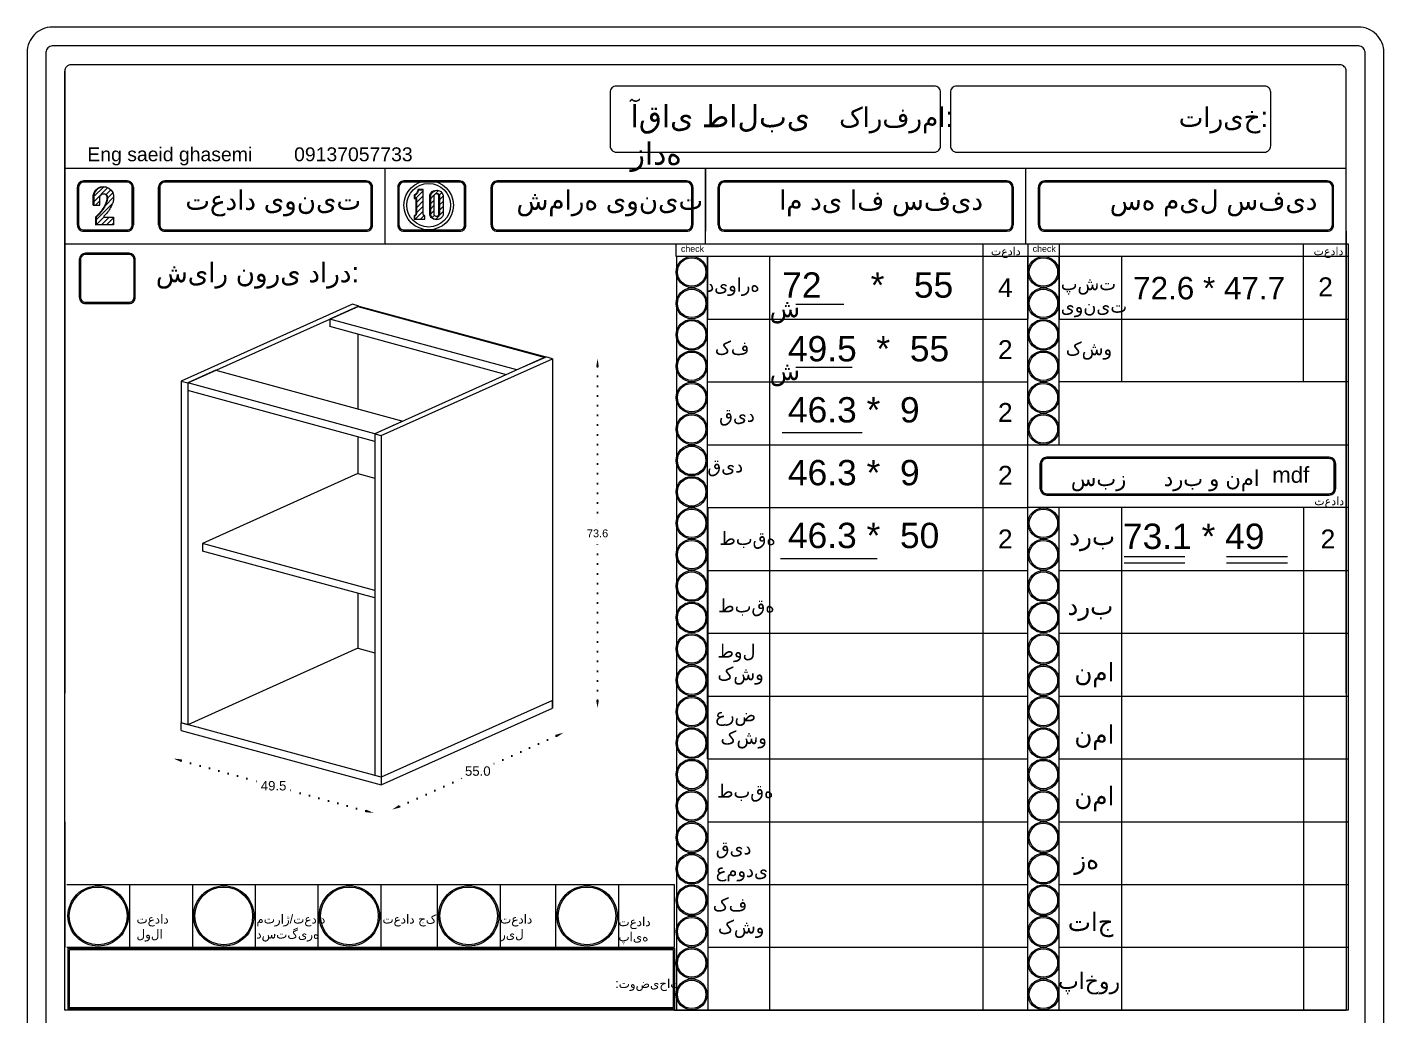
# Model space of a CAD drawing. Header units: inches. Extents: x 104 to 9740, y 936 to 6735.
# Drawn here: x 8353.5 to 8785.5, y 5444 to 5758.7 of the extents above; entities that cross this region are included whole.
import ezdxf

# ---------------------------------------------------------------- set-up
doc = ezdxf.new("R2010")
doc.units = ezdxf.units.IN
doc.header["$MEASUREMENT"] = 0
doc.linetypes.add('ACAD_ISO07W100', pattern=[3, 0, -3])
doc.styles.get("Standard").update_dxf_attribs({"font": 'arial.ttf'})
doc.dimstyles.new('Copy of Standard', dxfattribs={"dimtxt": 2.5, "dimasz": 2.5, "dimexe": 0.18, "dimexo": 0.0625, "dimgap": 0.09, "dimtad": 0, "dimtih": 1, "dimtoh": 1, "dimdec": 1, "dimzin": 0, "dimdsep": 46, "dimtxsty": 'Standard', "dimcen": 0.09, "dimse1": 1, "dimse2": 1, "dimadec": 0, "dimazin": 0, "dimtfac": 1, "dimtdec": 1, "dimtix": 1, "dimtofl": 0, "dimtmove": 0, "dimatfit": 3, "dimfxl": 1, "dimtolj": 1, "dimtzin": 0, "dimarcsym": 0})
doc.dimstyles.get("Standard").update_dxf_attribs({"dimtxt": 3, "dimasz": 2.5, "dimexe": 0.18, "dimexo": 0.0625, "dimgap": 0.09, "dimtad": 0, "dimtih": 1, "dimtoh": 1, "dimdec": 1, "dimzin": 0, "dimdsep": 46, "dimtxsty": 'Standard', "dimcen": 0.09, "dimse1": 1, "dimse2": 1, "dimadec": 0, "dimazin": 0, "dimtfac": 1, "dimtdec": 1, "dimtix": 1, "dimtofl": 0, "dimtmove": 0, "dimatfit": 0, "dimfxl": 1, "dimtolj": 1, "dimtzin": 0, "dimarcsym": 0})
pattern_1 = [(45, (7894.7673, 6247.9335), (-0.8148213, 0.8148213), [])]

# ---------------------------------------------------------------- blocks, each defined once
blk = doc.blocks.new('*D782')
at = {"color": 0, "linetype": 'ACAD_ISO07W100', "lineweight": -2, "transparency": 16777216}
for p, q in [((8535.12, 5650.68), (8535.12, 5598.93)), ((8535.12, 5544.44), (8535.12, 5596.19))]:
    blk.add_line(p, q, dxfattribs=at)
at = {"color": 0, "transparency": 16777216}
for points in [[(8534.7, 5650.68), (8535.53, 5650.68), (8535.12, 5653.18)], [(8534.7, 5544.44), (8535.53, 5544.44), (8535.12, 5541.94)]]:
    blk.add_solid(points, dxfattribs=at)
at = {"layer": 'Defpoints', "color": 0, "transparency": 16777216}
for p in [(8520.73, 5653.18), (8535.12, 5653.18), (8520.73, 5541.94)]:
    blk.add_point(p, dxfattribs=at)
at = {"color": 0, "lineweight": 20, "transparency": 16777216, "insert": (8535.12, 5597.56), "char_height": 2.5, "attachment_point": 5}
blk.add_mtext('\\A1;73.6', dxfattribs=at)
blk = doc.blocks.new('*D780')
at = {"color": 0, "linetype": 'ACAD_ISO07W100', "lineweight": -2, "transparency": 16777216}
for p, q in [((8521.97, 5533.08), (8500.61, 5523.49)), ((8472.02, 5510.66), (8493.38, 5520.25))]:
    blk.add_line(p, q, dxfattribs=at)
at = {"color": 0, "transparency": 16777216}
for points in [[(8521.79, 5533.46), (8522.14, 5532.7), (8524.25, 5534.1)], [(8471.85, 5511.04), (8472.19, 5510.28), (8469.74, 5509.64)]]:
    blk.add_solid(points, dxfattribs=at)
at = {"layer": 'Defpoints', "color": 0, "transparency": 16777216}
for p in [(8520.73, 5541.94), (8466.22, 5517.48), (8469.74, 5509.64)]:
    blk.add_point(p, dxfattribs=at)
at = {"color": 0, "lineweight": 20, "transparency": 16777216, "insert": (8496.99, 5521.87), "char_height": 3, "attachment_point": 5}
blk.add_mtext('\\A1;55.0', dxfattribs=at)
blk = doc.blocks.new('*D781')
at = {"color": 0, "linetype": 'ACAD_ISO07W100', "lineweight": -2, "transparency": 16777216}
for p, q in [((8402.56, 5525.21), (8427.91, 5518.31)), ((8461.38, 5509.21), (8436.03, 5516.1))]:
    blk.add_line(p, q, dxfattribs=at)
at = {"color": 0, "transparency": 16777216}
for points in [[(8402.67, 5525.61), (8402.45, 5524.81), (8400.15, 5525.87)], [(8461.49, 5509.61), (8461.27, 5508.8), (8463.79, 5508.55)]]:
    blk.add_solid(points, dxfattribs=at)
at = {"layer": 'Defpoints', "color": 0, "transparency": 16777216}
for p in [(8402.58, 5534.79), (8400.15, 5525.87), (8466.22, 5517.48)]:
    blk.add_point(p, dxfattribs=at)
at = {"color": 0, "lineweight": 20, "transparency": 16777216, "insert": (8431.97, 5517.21), "char_height": 3, "attachment_point": 5}
blk.add_mtext('\\A1;49.5', dxfattribs=at)

msp = doc.modelspace()

# ---------------------------------------------------------------- hatches: boundary and pattern name
at = {"lineweight": 20}
h = msp.add_hatch(dxfattribs=at)
h.set_pattern_fill('ANSI31', color=256, scale=9.218651)
h.set_pattern_definition([(45, (7649.0336, 6246.9525), (-0.8148213, 0.8148213), [])])
h.paths.add_polyline_path([(8380.99, 5698.23), (8377.95, 5698.23), (8377.95, 5698.59), (8378.26, 5698.88), (8378.56, 5699.19), (8378.85, 5699.51), (8379.12, 5699.84), (8379.37, 5700.18), (8379.62, 5700.54), (8379.85, 5700.9), (8380.06, 5701.27), (8380.26, 5701.65), (8380.44, 5702.04), (8380.6, 5702.44), (8380.66, 5702.59), (8380.75, 5702.84), (8380.84, 5703.09), (8380.9, 5703.35), (8380.96, 5703.61), (8381, 5703.87), (8381.02, 5704.13), (8381.04, 5704.4), (8381.04, 5704.66), (8381.02, 5704.93), (8380.99, 5705.19), (8380.74, 5706.09), (8380.24, 5706.87), (8379.54, 5707.49), (8378.77, 5707.84), (8377.98, 5707.95), (8377.06, 5707.82), (8376.22, 5707.43), (8375.53, 5706.83), (8375.04, 5706.05), (8374.78, 5705.16), (8374.79, 5704.24), (8374.79, 5702.11), (8376.69, 5702.11), (8376.69, 5704.9), (8376.87, 5705.24), (8377.12, 5705.48), (8377.43, 5705.63), (8377.77, 5705.69), (8377.98, 5705.65), (8378.11, 5705.63), (8378.11, 5705.63), (8378.31, 5705.6), (8378.62, 5705.45), (8378.86, 5705.21), (8379.02, 5704.91), (8379.08, 5704.57), (8379.08, 5704.36), (8379.07, 5704.14), (8379.05, 5703.93), (8379.02, 5703.71), (8378.98, 5703.5), (8378.93, 5703.29), (8378.87, 5703.09), (8378.8, 5702.88), (8378.71, 5702.68), (8378.62, 5702.49), (8378.52, 5702.26), (8378.32, 5701.85), (8378.09, 5701.45), (8377.86, 5701.05), (8377.6, 5700.67), (8377.34, 5700.29), (8377.06, 5699.92), (8376.76, 5699.57), (8376.46, 5699.23), (8376.14, 5698.89), (8375.8, 5698.57), (8375.46, 5698.27), (8375.46, 5695.91), (8380.99, 5695.91)])
h = msp.add_hatch(dxfattribs=at)
h.set_pattern_fill('ANSI31', color=256, scale=9.218651)
h.set_pattern_definition(pattern_1)
h.paths.add_polyline_path([(8479.98, 5698.74), (8479.91, 5698.77), (8479.84, 5698.81), (8479.78, 5698.86), (8479.73, 5698.92), (8479.68, 5698.98), (8479.64, 5699.04), (8479.61, 5699.11), (8479.59, 5699.19), (8479.58, 5699.26), (8479.57, 5699.34), (8479.57, 5706.98), (8478.14, 5706.98), (8478.12, 5706.8), (8478.08, 5706.63), (8478.03, 5706.45), (8477.96, 5706.29), (8477.88, 5706.13), (8477.79, 5705.97), (8477.68, 5705.83), (8477.56, 5705.69), (8477.43, 5705.57), (8477.29, 5705.46), (8477.14, 5705.36), (8476.98, 5705.27), (8476.98, 5704.19), (8477.29, 5704.19), (8477.53, 5704.17), (8477.53, 5699.37), (8477.52, 5699.3), (8477.5, 5699.22), (8477.48, 5699.15), (8477.45, 5699.09), (8477.41, 5699.02), (8477.36, 5698.96), (8477.31, 5698.91), (8477.25, 5698.86), (8477.19, 5698.82), (8477.12, 5698.78), (8477.05, 5698.76), (8476.98, 5698.73), (8476.98, 5697.63), (8480.13, 5697.63), (8480.13, 5698.7), (8480.05, 5698.71)])
h = msp.add_hatch(dxfattribs=at)
h.set_pattern_fill('ANSI31', color=256, scale=9.218651)
h.set_pattern_definition(pattern_1)
h.paths.add_polyline_path([(8481.99, 5705.15), (8481.99, 5698.92), (8482.19, 5698.51), (8482.47, 5698.15), (8482.82, 5697.85), (8483.22, 5697.63), (8483.65, 5697.49), (8484.11, 5697.45), (8484.36, 5697.47), (8484.71, 5697.58), (8485.12, 5697.81), (8485.46, 5698.11), (8485.75, 5698.47), (8485.95, 5698.88), (8485.95, 5705.17), (8485.78, 5705.63), (8485.52, 5706.03), (8485.17, 5706.37), (8484.76, 5706.63), (8484.35, 5706.77), (8484.11, 5706.79), (8483.63, 5706.74), (8483.18, 5706.58), (8482.77, 5706.33), (8482.42, 5706), (8482.16, 5705.6)])
h.paths.add_polyline_path([(8484.63, 5698.95), (8483.94, 5698.41), (8483.07, 5698.77), (8483, 5699.34), (8483, 5705.26), (8483.69, 5705.8), (8484.02, 5705.66), (8484.38, 5705.62), (8484.63, 5705.01)], flags=16)

# ---------------------------------------------------------------- linework, layer by layer
for p, q in [((8365.49, 5445.78), (8365.49, 5744.74)), ((8773.49, 5713.78), (8365.49, 5713.78)), ((8365.49, 5534.79), (8365.49, 5713.78)), ((8467.49, 5689.78), (8467.49, 5713.78)), ((8569.49, 5689.78), (8569.49, 5713.78)), ((8569.49, 5713.78), (8569.49, 5693.78)), ((8671.49, 5689.78), (8671.49, 5713.78)), ((8369.49, 5695.78), (8369.49, 5707.78)), ((8385.34, 5709.78), (8371.49, 5709.78)), ((8387.34, 5707.78), (8387.34, 5695.78)), ((8395.34, 5695.78), (8395.34, 5707.78)), ((8461.49, 5709.78), (8397.34, 5709.78)), ((8463.49, 5695.78), (8463.49, 5707.78)), ((8471.49, 5707.78), (8471.49, 5695.78)), ((8491.2, 5709.78), (8473.49, 5709.78)), ((8493.2, 5695.78), (8493.2, 5707.78)), ((8501.2, 5695.78), (8501.2, 5707.78)), ((8563.49, 5709.78), (8503.2, 5709.78)), ((8565.49, 5707.78), (8565.49, 5695.78)), ((8573.49, 5695.78), (8573.49, 5707.78)), ((8665.49, 5709.78), (8575.49, 5709.78)), ((8667.49, 5707.78), (8667.49, 5695.78)), ((8675.49, 5695.78), (8675.49, 5707.78)), ((8767.49, 5709.78), (8677.49, 5709.78)), ((8769.49, 5695.78), (8769.49, 5707.78)), ((8476.98, 5705.27), (8476.98, 5704.19)), ((8371.49, 5693.78), (8385.34, 5693.78)), ((8461.49, 5693.78), (8397.34, 5693.78)), ((8473.49, 5693.78), (8491.2, 5693.78)), ((8476.98, 5697.63), (8480.13, 5697.63)), ((8563.49, 5693.78), (8503.2, 5693.78)), ((8575.49, 5693.78), (8665.49, 5693.78)), ((8677.49, 5693.78), (8767.49, 5693.78)), ((8773.49, 5693.78), (8773.49, 5445.78)), ((8365.49, 5689.78), (8773.49, 5689.78)), ((8560.1, 5689.78), (8560.1, 5685.78)), ((8657.92, 5445.78), (8657.92, 5689.78)), ((8672.1, 5689.78), (8672.1, 5665.78)), ((8682.1, 5689.78), (8682.1, 5665.78)), ((8759.88, 5645.78), (8759.88, 5689.78)), ((8560.1, 5685.78), (8774.1, 5685.78)), ((8560.36, 5445.78), (8560.36, 5685.78)), ((8570.1, 5529.78), (8570.1, 5685.78)), ((8570.1, 5525.78), (8570.1, 5685.78)), ((8570.1, 5685.78), (8570.1, 5665.78)), ((8589.91, 5685.78), (8589.91, 5445.78)), ((8672.1, 5529.78), (8672.1, 5685.78)), ((8672.1, 5445.78), (8672.1, 5685.78)), ((8682.1, 5645.78), (8682.1, 5685.78)), ((8682.1, 5625.78), (8682.1, 5685.78)), ((8682.1, 5625.78), (8682.1, 5685.78)), ((8682.1, 5685.78), (8682.1, 5665.78)), ((8701.91, 5685.78), (8701.91, 5645.78)), ((8598.26, 5670.53), (8613.59, 5670.53)), ((8570.1, 5665.78), (8672.1, 5665.78)), ((8682.1, 5665.78), (8774.1, 5665.78)), ((8598.26, 5650.53), (8616.15, 5650.53)), ((8570.1, 5645.78), (8672.1, 5645.78)), ((8774.1, 5645.78), (8682.1, 5645.78)), ((8774.1, 5645.78), (8754.1, 5645.78)), ((8593.91, 5629.64), (8619.33, 5629.64)), ((8570.1, 5625.78), (8774.1, 5625.78)), ((8768.1, 5621.78), (8678.1, 5621.78)), ((8676.1, 5611.78), (8676.1, 5619.78)), ((8770.1, 5619.78), (8770.1, 5611.78)), ((8768.1, 5609.78), (8678.1, 5609.78)), ((8570.1, 5605.78), (8672.1, 5605.78)), ((8570.36, 5445.78), (8570.36, 5605.78)), ((8774.1, 5605.78), (8672.1, 5605.78)), ((8682.1, 5445.78), (8682.1, 5605.78)), ((8701.91, 5605.78), (8701.91, 5505.78)), ((8759.88, 5605.78), (8759.88, 5445.78)), ((8702.79, 5590.17), (8722.13, 5590.17)), ((8735.43, 5590.17), (8754.76, 5590.17)), ((8570.1, 5585.78), (8672.1, 5585.78)), ((8570.1, 5585.78), (8589.91, 5585.78)), ((8570.1, 5585.78), (8672.1, 5585.78)), ((8593.35, 5589.53), (8624.11, 5589.53)), ((8638.61, 5585.78), (8672.1, 5585.78)), ((8682.1, 5585.78), (8774.1, 5585.78)), ((8701.91, 5585.78), (8701.91, 5485.78)), ((8702.79, 5588.15), (8722.13, 5588.15)), ((8735.43, 5588.15), (8754.76, 5588.15)), ((8570.1, 5565.78), (8589.91, 5565.78)), ((8570.1, 5565.78), (8672.1, 5565.78)), ((8682.1, 5565.78), (8774.1, 5565.78)), ((8701.91, 5565.78), (8701.91, 5465.78)), ((8570.1, 5545.78), (8672.1, 5545.78)), ((8682.1, 5545.78), (8774.1, 5545.78)), ((8701.91, 5545.78), (8701.91, 5445.78)), ((8570.1, 5525.78), (8672.1, 5525.78)), ((8657.92, 5525.78), (8672.1, 5525.78)), ((8682.1, 5525.78), (8774.1, 5525.78)), ((8365.49, 5505.78), (8365.49, 5465.78)), ((8570.1, 5505.78), (8672.1, 5505.78)), ((8682.1, 5505.78), (8774.1, 5505.78)), ((8366.1, 5485.78), (8559.48, 5485.78)), ((8386.1, 5485.78), (8386.1, 5465.78)), ((8406.1, 5485.78), (8406.1, 5465.78)), ((8426.1, 5485.78), (8426.1, 5465.78)), ((8446.1, 5485.78), (8446.1, 5465.78)), ((8466.1, 5485.78), (8466.1, 5465.78)), ((8484.09, 5485.78), (8484.09, 5465.78)), ((8504.09, 5485.78), (8504.09, 5465.78)), ((8521.77, 5485.78), (8521.77, 5465.78)), ((8541.77, 5485.78), (8541.77, 5465.78)), ((8559.48, 5485.78), (8559.48, 5465.78)), ((8570.1, 5485.78), (8672.1, 5485.78)), ((8682.1, 5485.78), (8774.1, 5485.78)), ((8366.1, 5465.78), (8559.48, 5465.78)), ((8570.1, 5465.78), (8672.1, 5465.78)), ((8682.1, 5465.78), (8774.1, 5465.78)), ((8559.49, 5445.78), (8365.49, 5445.78)), ((8559.49, 5445.78), (8671.49, 5445.78)), ((8559.49, 5445.78), (8773.49, 5445.78)), ((8560.1, 5445.78), (8672.1, 5445.78))]:
    msp.add_line(p, q, dxfattribs=at)
at = {"linetype": 'Continuous', "lineweight": 20, "extrusion": (5.55112e-17, 0.936966, 0.34942)}
for p, q in [((8457.09, 5670.5), (8402.58, 5646.04)), ((8404.62, 5645.48), (8459.13, 5669.94)), ((8458.83, 5669.81), (8449.91, 5665.81)), ((8459.13, 5669.94), (8457.09, 5670.5)), ((8459.13, 5669.94), (8458.83, 5669.81)), ((8518.39, 5653.6), (8458.83, 5669.81)), ((8458.83, 5669.81), (8518.39, 5653.6)), ((8459.13, 5669.94), (8518.69, 5653.73)), ((8449.91, 5665.81), (8449.91, 5663.39)), ((8509.47, 5649.6), (8449.91, 5665.81)), ((8506.12, 5648.09), (8449.91, 5663.39)), ((8458.83, 5660.96), (8458.83, 5637.16)), ((8518.69, 5653.73), (8464.18, 5629.27)), ((8466.22, 5628.72), (8520.73, 5653.18)), ((8518.39, 5653.6), (8509.47, 5649.6)), ((8518.69, 5653.73), (8518.39, 5653.6)), ((8520.73, 5653.18), (8518.69, 5653.73)), ((8520.73, 5653.18), (8520.73, 5541.94)), ((8520.73, 5653.18), (8520.73, 5544.36)), ((8413.54, 5649.48), (8404.62, 5645.48)), ((8413.54, 5649.48), (8473.1, 5633.28)), ((8402.58, 5646.04), (8404.62, 5645.48)), ((8402.58, 5646.04), (8402.58, 5537.21)), ((8404.62, 5645.48), (8404.62, 5536.66)), ((8404.62, 5645.48), (8404.62, 5643.06)), ((8464.18, 5629.27), (8404.62, 5645.48)), ((8464.18, 5626.86), (8404.62, 5643.06)), ((8473.1, 5633.28), (8464.18, 5629.27)), ((8464.18, 5629.27), (8466.22, 5628.72)), ((8464.18, 5629.27), (8464.18, 5520.45)), ((8464.18, 5629.27), (8464.18, 5626.86)), ((8458.83, 5628.31), (8458.83, 5616.61)), ((8466.22, 5628.72), (8466.22, 5519.9)), ((8458.83, 5616.61), (8409.28, 5594.37)), ((8458.83, 5616.61), (8464.18, 5615.15)), ((8409.28, 5594.37), (8409.28, 5591.95)), ((8464.18, 5579.43), (8409.28, 5594.37)), ((8464.18, 5577.01), (8409.28, 5591.95)), ((8458.83, 5578.47), (8458.83, 5560.98)), ((8458.83, 5560.98), (8404.62, 5536.66)), ((8458.83, 5560.98), (8464.18, 5559.53)), ((8520.73, 5544.36), (8466.22, 5519.9)), ((8520.73, 5544.36), (8466.22, 5519.9)), ((8520.73, 5541.94), (8520.73, 5544.36)), ((8466.22, 5517.48), (8520.73, 5541.94)), ((8404.62, 5536.66), (8402.58, 5537.21)), ((8466.22, 5519.9), (8402.58, 5537.21)), ((8402.58, 5534.79), (8402.58, 5537.21)), ((8402.58, 5534.79), (8466.22, 5517.48)), ((8466.22, 5519.9), (8464.18, 5520.45)), ((8466.22, 5519.9), (8466.22, 5517.48))]:
    msp.add_line(p, q, dxfattribs=at)
at = {"lineweight": 20}
for points in [[(8361.49, 5152.74), (8777.49, 5152.74, 0.414214), (8785.49, 5160.74), (8785.49, 5750.74, 0.414214), (8777.49, 5758.74), (8361.49, 5758.74, 0.414214), (8353.49, 5750.74), (8353.49, 5160.74, 0.414214)], [(8361.49, 5158.74), (8777.49, 5158.74, 0.414214), (8779.49, 5160.74), (8779.49, 5750.74, 0.414214), (8777.49, 5752.74), (8361.49, 5752.74, 0.414214), (8359.49, 5750.74), (8359.49, 5160.74, 0.414214)], [(8644.34, 5737.99, 0.414214), (8642.34, 5739.99), (8541.1, 5739.99, 0.414214), (8539.1, 5737.99), (8539.1, 5720.95, 0.414214), (8541.1, 5718.95), (8642.34, 5718.95, 0.414214), (8644.34, 5720.95)], [(8649.48, 5718.95), (8747.48, 5718.95, 0.414214), (8749.48, 5720.95), (8749.48, 5737.99, 0.414214), (8747.48, 5739.99), (8649.48, 5739.99, 0.414214), (8647.48, 5737.99), (8647.48, 5720.95, 0.414214)], [(8749.48, 5737.99, 0.414214), (8747.48, 5739.99), (8649.48, 5739.99, 0.414214), (8647.48, 5737.99), (8647.48, 5720.95, 0.414214), (8649.48, 5718.95), (8747.48, 5718.95, 0.414214), (8749.48, 5720.95)], [(8387.34, 5707.78, 0.414214), (8385.34, 5709.78), (8371.49, 5709.78, 0.414214), (8369.49, 5707.78), (8369.49, 5695.78, 0.414214), (8371.49, 5693.78), (8385.34, 5693.78, 0.414214), (8387.34, 5695.78)], [(8386.94, 5707.78, 0.414214), (8385.34, 5709.38), (8371.49, 5709.38, 0.414214), (8369.89, 5707.78), (8369.89, 5695.78, 0.414214), (8371.49, 5694.18), (8385.34, 5694.18, 0.414214), (8386.94, 5695.78)], [(8463.49, 5707.78, 0.414214), (8461.49, 5709.78), (8397.34, 5709.78, 0.414214), (8395.34, 5707.78), (8395.34, 5695.78, 0.414214), (8397.34, 5693.78), (8461.49, 5693.78, 0.414214), (8463.49, 5695.78)], [(8463.09, 5707.78, 0.414214), (8461.49, 5709.38), (8397.34, 5709.38, 0.414214), (8395.74, 5707.78), (8395.74, 5695.78, 0.414214), (8397.34, 5694.18), (8461.49, 5694.18, 0.414214), (8463.09, 5695.78)], [(8493.2, 5707.78, 0.414214), (8491.2, 5709.78), (8473.49, 5709.78, 0.414214), (8471.49, 5707.78), (8471.49, 5695.78, 0.414214), (8473.49, 5693.78), (8491.2, 5693.78, 0.414214), (8493.2, 5695.78)], [(8492.8, 5707.78, 0.414214), (8491.2, 5709.38), (8473.49, 5709.38, 0.414214), (8471.89, 5707.78), (8471.89, 5695.78, 0.414214), (8473.49, 5694.18), (8491.2, 5694.18, 0.414214), (8492.8, 5695.78)], [(8565.49, 5707.78, 0.414214), (8563.49, 5709.78), (8503.2, 5709.78, 0.414214), (8501.2, 5707.78), (8501.2, 5695.78, 0.414214), (8503.2, 5693.78), (8563.49, 5693.78, 0.414214), (8565.49, 5695.78)], [(8565.09, 5707.78, 0.414214), (8563.49, 5709.38), (8503.2, 5709.38, 0.414214), (8501.6, 5707.78), (8501.6, 5695.78, 0.414214), (8503.2, 5694.18), (8563.49, 5694.18, 0.414214), (8565.09, 5695.78)], [(8667.09, 5707.78, 0.414214), (8665.49, 5709.38), (8575.49, 5709.38, 0.414214), (8573.89, 5707.78), (8573.89, 5695.78, 0.414214), (8575.49, 5694.18), (8665.49, 5694.18, 0.414214), (8667.09, 5695.78)], [(8769.49, 5707.78, 0.414214), (8767.49, 5709.78), (8677.49, 5709.78, 0.414214), (8675.49, 5707.78), (8675.49, 5695.78, 0.414214), (8677.49, 5693.78), (8767.49, 5693.78, 0.414214), (8769.49, 5695.78)], [(8769.09, 5707.78, 0.414214), (8767.49, 5709.38), (8677.49, 5709.38, 0.414214), (8675.89, 5707.78), (8675.89, 5695.78, 0.414214), (8677.49, 5694.18), (8767.49, 5694.18, 0.414214), (8769.09, 5695.78)], [(8387.94, 5684.74, 0.414214), (8385.94, 5686.74), (8372.1, 5686.74, 0.414214), (8370.1, 5684.74), (8370.1, 5672.74, 0.414214), (8372.1, 5670.74), (8385.94, 5670.74, 0.414214), (8387.94, 5672.74)], [(8387.94, 5684.74, 0.414214), (8385.94, 5686.74), (8372.1, 5686.74, 0.414214), (8370.1, 5684.74), (8370.1, 5672.74, 0.414214), (8372.1, 5670.74), (8385.94, 5670.74, 0.414214), (8387.94, 5672.74)], [(8387.54, 5684.74, 0.414214), (8385.94, 5686.34), (8372.1, 5686.34, 0.414214), (8370.5, 5684.74), (8370.5, 5672.74, 0.414214), (8372.1, 5671.14), (8385.94, 5671.14, 0.414214), (8387.54, 5672.74)], [(8387.54, 5684.74, 0.414214), (8385.94, 5686.34), (8372.1, 5686.34, 0.414214), (8370.5, 5684.74), (8370.5, 5672.74, 0.414214), (8372.1, 5671.14), (8385.94, 5671.14, 0.414214), (8387.54, 5672.74)], [(8770.1, 5619.78, 0.414214), (8768.1, 5621.78), (8678.1, 5621.78, 0.414214), (8676.1, 5619.78), (8676.1, 5611.78, 0.414214), (8678.1, 5609.78), (8768.1, 5609.78, 0.414214), (8770.1, 5611.78)], [(8769.7, 5619.78, 0.414214), (8768.1, 5621.38), (8678.1, 5621.38, 0.414214), (8676.5, 5619.78), (8676.5, 5611.78, 0.414214), (8678.1, 5610.18), (8768.1, 5610.18, 0.414214), (8769.7, 5611.78)]]:
    msp.add_lwpolyline(points, format="xyb", close=True, dxfattribs=at)
for points in [[(8773.49, 5546.72), (8773.49, 5744.74, 0.414214), (8771.49, 5746.74), (8367.49, 5746.74, 0.414214), (8365.49, 5744.74), (8365.49, 5546.72)], [(8644.34, 5737.99, 0.414214), (8642.34, 5739.99), (8541.1, 5739.99, 0.414214), (8539.1, 5737.99), (8539.1, 5720.95, 0.414214), (8541.1, 5718.95), (8642.34, 5718.95, 0.414214), (8644.34, 5720.95), (8644.34, 5737.99)]]:
    msp.add_lwpolyline(points, format="xyb", dxfattribs=at)
for points in [[(8374.55, 5702.11), (8374.55, 5704.26), (8374.54, 5705.19), (8374.79, 5706.09), (8375.29, 5706.87), (8376, 5707.49), (8376.84, 5707.88), (8377.77, 5708.01), (8378.69, 5707.88), (8378.77, 5707.84), (8379.54, 5707.49), (8380.24, 5706.87), (8380.74, 5706.09), (8380.99, 5705.19), (8381.02, 5704.93), (8381.04, 5704.66), (8381.04, 5704.4), (8381.02, 5704.13), (8381, 5703.87), (8380.96, 5703.61), (8380.9, 5703.35), (8380.84, 5703.09), (8380.75, 5702.84), (8380.66, 5702.59), (8380.6, 5702.44), (8380.44, 5702.04), (8380.26, 5701.65), (8380.06, 5701.27), (8379.85, 5700.9), (8379.62, 5700.54), (8379.37, 5700.18), (8379.12, 5699.84), (8378.85, 5699.51), (8378.56, 5699.19), (8378.26, 5698.88), (8377.95, 5698.59), (8377.95, 5698.23), (8380.99, 5698.23), (8380.99, 5695.91), (8380.99, 5695.85), (8375.22, 5695.85)], [(8374.79, 5702.11), (8374.79, 5704.24), (8374.78, 5705.16), (8375.04, 5706.05), (8375.53, 5706.83), (8376.22, 5707.43), (8377.06, 5707.82), (8377.98, 5707.95), (8378.77, 5707.84)], [(8476.74, 5697.59), (8480.13, 5697.59), (8480.13, 5697.63), (8480.13, 5698.7), (8480.05, 5698.71), (8479.98, 5698.74), (8479.91, 5698.77), (8479.84, 5698.81), (8479.78, 5698.86), (8479.73, 5698.92), (8479.68, 5698.98), (8479.64, 5699.04), (8479.61, 5699.11), (8479.59, 5699.19), (8479.58, 5699.26), (8479.57, 5699.34), (8479.57, 5706.98), (8479.57, 5707.03), (8477.91, 5707.03), (8477.88, 5706.84), (8477.85, 5706.67), (8477.8, 5706.49), (8477.73, 5706.32), (8477.65, 5706.16), (8477.55, 5706.01), (8477.44, 5705.86), (8477.32, 5705.73), (8477.19, 5705.6), (8477.05, 5705.49), (8476.9, 5705.39), (8476.74, 5705.3), (8476.74, 5704.19), (8476.98, 5704.19), (8477.29, 5704.19), (8477.29, 5699.34), (8477.28, 5699.27), (8477.27, 5699.19), (8477.24, 5699.12), (8477.21, 5699.05), (8477.17, 5698.99), (8477.12, 5698.93), (8477.07, 5698.87), (8477.01, 5698.83), (8476.95, 5698.78), (8476.88, 5698.75), (8476.81, 5698.72), (8476.74, 5698.7), (8476.74, 5697.59), (8476.98, 5697.63), (8476.98, 5698.73), (8477.05, 5698.76), (8477.12, 5698.78), (8477.19, 5698.82), (8477.25, 5698.86), (8477.31, 5698.91), (8477.36, 5698.96), (8477.41, 5699.02), (8477.45, 5699.09), (8477.48, 5699.15), (8477.5, 5699.22), (8477.52, 5699.3), (8477.53, 5699.37), (8477.53, 5704.17), (8477.29, 5704.19)], [(8476.74, 5705.3), (8476.98, 5705.27), (8477.14, 5705.36), (8477.29, 5705.46), (8477.43, 5705.57), (8477.56, 5705.69), (8477.68, 5705.83), (8477.79, 5705.97), (8477.88, 5706.13), (8477.96, 5706.29), (8478.03, 5706.45), (8478.08, 5706.63), (8478.12, 5706.8), (8478.14, 5706.98)], [(8477.91, 5707.03), (8478.14, 5706.98), (8479.57, 5706.98)], [(8484.36, 5697.47), (8484.11, 5697.45), (8483.65, 5697.49), (8483.22, 5697.63), (8482.82, 5697.85), (8482.47, 5698.15), (8482.19, 5698.51), (8481.99, 5698.92), (8481.99, 5705.15), (8482.16, 5705.6), (8482.42, 5706), (8482.77, 5706.33), (8483.18, 5706.58), (8483.63, 5706.74), (8484.11, 5706.79), (8484.35, 5706.77)], [(8374.55, 5702.11), (8374.79, 5702.11), (8376.69, 5702.11), (8376.69, 5704.84), (8376.71, 5704.94), (8376.87, 5705.24), (8377.12, 5705.48), (8377.43, 5705.63), (8377.77, 5705.69), (8377.98, 5705.65), (8378.11, 5705.63), (8378.11, 5705.63)], [(8378.66, 5705.24), (8378.82, 5704.94), (8378.88, 5704.6), (8378.88, 5704.38), (8378.87, 5704.16), (8378.85, 5703.95), (8378.82, 5703.73), (8378.78, 5703.52), (8378.73, 5703.3), (8378.66, 5703.1), (8378.59, 5702.89), (8378.51, 5702.69), (8378.42, 5702.49), (8378.32, 5702.27), (8378.11, 5701.85), (8377.88, 5701.44), (8377.64, 5701.04), (8377.39, 5700.65), (8377.12, 5700.27), (8376.84, 5699.9), (8376.54, 5699.54), (8376.23, 5699.2), (8375.91, 5698.86), (8375.57, 5698.54), (8375.22, 5698.23), (8375.22, 5695.85), (8375.46, 5695.91), (8380.99, 5695.91)], [(8378.66, 5705.24), (8378.41, 5705.48), (8378.11, 5705.63), (8378.31, 5705.6), (8378.62, 5705.45), (8378.86, 5705.21), (8379.02, 5704.91), (8379.08, 5704.57), (8379.08, 5704.36), (8379.07, 5704.14), (8379.05, 5703.93), (8379.02, 5703.71), (8378.98, 5703.5), (8378.93, 5703.29), (8378.87, 5703.09), (8378.8, 5702.88), (8378.71, 5702.68), (8378.62, 5702.49), (8378.52, 5702.26), (8378.32, 5701.85), (8378.09, 5701.45), (8377.86, 5701.05), (8377.6, 5700.67), (8377.34, 5700.29), (8377.06, 5699.92), (8376.76, 5699.57), (8376.46, 5699.23), (8376.14, 5698.89), (8375.8, 5698.57), (8375.46, 5698.27)], [(8484.11, 5698.56), (8484.32, 5698.59), (8484.51, 5698.67), (8484.68, 5698.8), (8484.81, 5698.97), (8484.89, 5699.16), (8484.92, 5699.37), (8484.92, 5704.84), (8484.89, 5705.05), (8484.81, 5705.25), (8484.68, 5705.42), (8484.51, 5705.55), (8484.32, 5705.63), (8484.11, 5705.65), (8483.82, 5705.69), (8483.6, 5705.66), (8483.41, 5705.58), (8483.24, 5705.45), (8483.11, 5705.28), (8483.02, 5705.08), (8483, 5704.87), (8483, 5699.34)], [(8483, 5699.34), (8483.02, 5699.13), (8483.11, 5698.93), (8483.24, 5698.76), (8483.41, 5698.63), (8483.6, 5698.55), (8483.82, 5698.52), (8484.03, 5698.55), (8484.23, 5698.63), (8484.39, 5698.76), (8484.53, 5698.93), (8484.61, 5699.13), (8484.63, 5699.34), (8484.63, 5704.87), (8484.61, 5705.08), (8484.53, 5705.28), (8484.39, 5705.45), (8484.23, 5705.58), (8484.03, 5705.66), (8483.82, 5705.69)], [(8375.22, 5698.23), (8375.46, 5698.27), (8375.46, 5695.91)]]:
    msp.add_lwpolyline(points, dxfattribs=at)
for points in [[(8485.46, 5698.11), (8485.12, 5697.81), (8484.71, 5697.58), (8484.36, 5697.47), (8484.27, 5697.45), (8483.82, 5697.4), (8483.36, 5697.45), (8482.92, 5697.58), (8482.52, 5697.81), (8482.17, 5698.11), (8481.88, 5698.47), (8481.68, 5698.88), (8481.68, 5705.17), (8481.85, 5705.63), (8482.11, 5706.03), (8482.46, 5706.37), (8482.87, 5706.63), (8483.33, 5706.78), (8483.82, 5706.84), (8484.3, 5706.78), (8484.35, 5706.77), (8484.76, 5706.63), (8485.17, 5706.37), (8485.52, 5706.03), (8485.78, 5705.63), (8485.95, 5705.17), (8485.95, 5698.88), (8485.75, 5698.47)], [(8560.1, 5445.78), (8365.49, 5445.78), (8365.49, 5689.78), (8774.1, 5689.78), (8774.1, 5445.78)], [(8365.49, 5689.78), (8773.49, 5689.78), (8773.49, 5445.78), (8365.49, 5445.78)], [(8559.7, 5465.38), (8366.5, 5465.38), (8366.5, 5446.18), (8559.7, 5446.18)], [(8559.3, 5464.98), (8366.9, 5464.98), (8366.9, 5446.58), (8559.3, 5446.58)]]:
    msp.add_lwpolyline(points, close=True, dxfattribs=at)
for centre, radius in [((8481.35, 5702.04), 7.86), ((8481.35, 5702.04), 6.94), ((8565.1, 5680.78), 4.92), ((8565.1, 5680.78), 4.52), ((8677.1, 5680.78), 4.92), ((8677.1, 5680.78), 4.52), ((8565.1, 5670.78), 4.92), ((8565.1, 5670.78), 4.52), ((8677.1, 5670.78), 4.92), ((8677.1, 5670.78), 4.52), ((8565.1, 5660.78), 4.92), ((8565.1, 5660.78), 4.52), ((8677.1, 5660.78), 4.92), ((8677.1, 5660.78), 4.52), ((8565.1, 5650.78), 4.92), ((8565.1, 5650.78), 4.52), ((8677.1, 5650.78), 4.92), ((8677.1, 5650.78), 4.52), ((8565.1, 5640.78), 4.92), ((8565.1, 5640.78), 4.52), ((8677.1, 5640.78), 4.92), ((8677.1, 5640.78), 4.52), ((8565.1, 5630.78), 4.92), ((8565.1, 5630.78), 4.52), ((8677.1, 5630.78), 4.92), ((8677.1, 5630.78), 4.52), ((8565.1, 5620.78), 4.92), ((8565.1, 5620.78), 4.52), ((8565.1, 5610.78), 4.92), ((8565.1, 5610.78), 4.52), ((8565.1, 5600.78), 4.92), ((8565.1, 5600.78), 4.52), ((8677.1, 5600.78), 4.92), ((8677.1, 5600.78), 4.52), ((8565.1, 5590.78), 4.92), ((8565.1, 5590.78), 4.52), ((8677.1, 5590.78), 4.92), ((8677.1, 5590.78), 4.52), ((8565.1, 5580.78), 4.92), ((8565.1, 5580.78), 4.52), ((8677.1, 5580.78), 4.92), ((8677.1, 5580.78), 4.52), ((8565.1, 5570.78), 4.92), ((8565.1, 5570.78), 4.52), ((8677.1, 5570.78), 4.92), ((8677.1, 5570.78), 4.52), ((8565.1, 5560.78), 4.92), ((8565.1, 5560.78), 4.52), ((8677.1, 5560.78), 4.92), ((8677.1, 5560.78), 4.52), ((8565.1, 5550.78), 4.92), ((8677.1, 5550.78), 4.92), ((8565.1, 5550.78), 4.52), ((8677.1, 5550.78), 4.52), ((8565.1, 5540.78), 4.92), ((8565.1, 5540.78), 4.52), ((8677.1, 5540.78), 4.92), ((8677.1, 5540.78), 4.52), ((8565.1, 5530.78), 4.92), ((8565.1, 5530.78), 4.52), ((8677.1, 5530.78), 4.92), ((8677.1, 5530.78), 4.52), ((8565.1, 5520.78), 4.92), ((8565.1, 5520.78), 4.52), ((8677.1, 5520.78), 4.92), ((8677.1, 5520.78), 4.52), ((8565.1, 5510.78), 4.92), ((8565.1, 5510.78), 4.52), ((8677.1, 5510.78), 4.92), ((8677.1, 5510.78), 4.52), ((8565.1, 5500.78), 4.92), ((8565.1, 5500.78), 4.52), ((8677.1, 5500.78), 4.92), ((8677.1, 5500.78), 4.52), ((8565.1, 5490.78), 4.92), ((8565.1, 5490.78), 4.52), ((8677.1, 5490.78), 4.92), ((8677.1, 5490.78), 4.52), ((8376.1, 5475.78), 9.6), ((8376.1, 5475.78), 9.2), ((8416.1, 5475.78), 9.6), ((8416.1, 5475.78), 9.2), ((8456.1, 5475.78), 9.6), ((8456.1, 5475.78), 9.2), ((8494.09, 5475.78), 9.6), ((8494.09, 5475.78), 9.2), ((8531.77, 5475.78), 9.6), ((8531.77, 5475.78), 9.2), ((8565.1, 5480.78), 4.92), ((8565.1, 5480.78), 4.52), ((8677.1, 5480.78), 4.92), ((8677.1, 5480.78), 4.52), ((8565.1, 5470.78), 4.92), ((8565.1, 5470.78), 4.52), ((8677.1, 5470.78), 4.92), ((8677.1, 5470.78), 4.52), ((8565.1, 5460.78), 4.92), ((8565.1, 5460.78), 4.52), ((8677.1, 5460.78), 4.92), ((8677.1, 5460.78), 4.52), ((8565.1, 5450.78), 4.92), ((8565.1, 5450.78), 4.52), ((8677.1, 5450.78), 4.92), ((8677.1, 5450.78), 4.52)]:
    msp.add_circle(centre, radius, dxfattribs=at)
for centre, start, end in [((8371.49, 5707.78), 90, 180), ((8385.34, 5707.78), 0, 90), ((8397.34, 5707.78), 90, 180), ((8461.49, 5707.78), 0, 90), ((8473.49, 5707.78), 90, 180), ((8491.2, 5707.78), 0, 90), ((8503.2, 5707.78), 90, 180), ((8563.49, 5707.78), 0, 90), ((8575.49, 5707.78), 90, 180), ((8665.49, 5707.78), 0, 90), ((8677.49, 5707.78), 90, 180), ((8767.49, 5707.78), 0, 90), ((8371.49, 5695.78), 180, 270), ((8385.34, 5695.78), 270, 0), ((8397.34, 5695.78), 180, 270), ((8461.49, 5695.78), 270, 0), ((8473.49, 5695.78), 180, 270), ((8491.2, 5695.78), 270, 0), ((8503.2, 5695.78), 180, 270), ((8563.49, 5695.78), 270, 0), ((8575.49, 5695.78), 180, 270), ((8665.49, 5695.78), 270, 0), ((8677.49, 5695.78), 180, 270), ((8767.49, 5695.78), 270, 0), ((8678.1, 5619.78), 90, 180), ((8768.1, 5619.78), 0, 90), ((8678.1, 5611.78), 180, 270), ((8768.1, 5611.78), 270, 0)]:
    msp.add_arc(centre, 2, start, end, dxfattribs=at)

# ---------------------------------------------------------------- texts
at = {"lineweight": 20, "attachment_point": 1}
for s, width, gutter_width, heights, insert, char_height in [('{\\fArial|b0|i0|c178|p34;آقای طالبی زاده}', 61.9241, 323.85, [0], (8545.67, 5734.02), 7.1441), ('{\\fArial|b0|i0|c178|p34;کارفرما:}', 0.2338, 164.79, [0], (8612.04, 5733.29), 6.3113), ('تاریخ:', 0.2338, 164.79, [0], (8720.17, 5733.29), 6.311), ('{\\fArial|b0|i0|c178|p34;Eng saeid ghasemi}', 79.2452, 164.79, [0], (8372.67, 5720.47), 4.4179), ('{\\fArial|b0|i0|c178|p34;09137057733 }', 65.4498, 164.79, [0], (8438.5, 5720.47), 4.4179), ('{\\fArial|b0|i0|c178|p34;تعداد یونیت}', 65.4498, 164.79, [0], (8403.87, 5706.89), 6.3113), ('{\\fArial|b0|i0|c178|p34;شماره یونیت}', 65.4498, 164.79, [0], (8509.3, 5706.89), 6.3113), ('{\\fArial|b0|i0|c178|p34;ام دی اف سفید}', 65.4498, 164.79, [0], (8592.91, 5706.89), 6.3113), ('{\\fArial|b0|i0|c178|p34;سه میل سفید}', 65.4498, 164.79, [0], (8698.23, 5706.89), 6.3113), ('{\\fArial|b0|i0|c178|p34;check}', 8.1204, 164.79, [0], (8561.68, 5689.2), 2.0101), ('{\\fArial|b0|i0|c178|p34;تعداد }', 11.7486, 164.79, [0], (8660.35, 5688.79), 2.6665), ('{\\fArial|b0|i0|c178|p34;check}', 8.423, 164.79, [0], (8673.68, 5689.2), 2.0101), ('{\\fArial|b0|i0|c178|p34;تعداد }', 10.9902, 164.79, [0], (8763.11, 5688.79), 2.6665), ('{\\fArial|b0|i0|c178|p34;شیار نوری دارد:}', 65.4498, 164.79, [0], (8394.48, 5683.85), 6.3113), ('{\\fArial|b0|i0|c178|p34;شیار نوری دارد:}', 65.4498, 164.79, [0], (8394.48, 5683.85), 6.3113), ('{\\fArial|b0|i0|c178|p34;دیواره }', 17.3175, 247.18, [0], (8569.74, 5678.86), 4.3074), ('72     *   55', 61.9823, 462.54, [8.23], (8593.91, 5680.67), 8.0603), ('4{\\fArial|b0|i0|c178|p34; }', 8.5903, 164.79, [0], (8662.62, 5678.8), 6), ('{\\fArial|b0|i0|c178|p34;پشت \\Pیونیت}', 19.3052, 247.18, [0], (8682.6, 5679.31), 4.3074), ('72.6 * 47.7', 58.0086, 411.15, [7.32], (8705.65, 5679.24), 7.1647), ('2{\\fArial|b0|i0|c178|p34; }', 8.5903, 164.79, [0], (8764.58, 5679.07), 6), ('{\\fArial|b0|i0|c178|p34;ش}', 15.3157, 346.26, [0], (8589.91, 5672.42), 6.0339), ('49.5  *  55', 65.2593, 462.54, [0], (8595.74, 5660.39), 8.0603), ('{\\fArial|b0|i0|c178|p34;کف }', 15.3367, 247.18, [0], (8572.48, 5658.86), 4.3074), ('2{\\fArial|b0|i0|c178|p34; }', 8.5903, 164.79, [0], (8662.62, 5659.07), 6), ('{\\fArial|b0|i0|c178|p34;کشو }', 17.7019, 247.18, [0], (8684.21, 5658.59), 4.3074), ('{\\fArial|b0|i0|c178|p34;ش}', 15.3157, 346.26, [0], (8589.91, 5652.42), 6.0339), ('{\\fArial|b0|i0|c178|p34;4}6.3 *  9', 66.8047, 462.54, [8.24], (8595.74, 5640.94), 8.0603), ('2{\\fArial|b0|i0|c178|p34; }', 8.5903, 164.79, [0], (8662.62, 5639.07), 6), ('{\\fArial|b0|i0|c178|p34;قید}', 20.995, 247.18, [0], (8573.84, 5637.39), 4.3074), ('{\\fArial|b0|i0|c178|p34;قید  }', 21.1589, 247.18, [0], (8570.1, 5621.27), 4.3074), ('{\\fArial|b0|i0|c178|p34;4}6.3 *  9', 66.8047, 462.54, [0], (8595.74, 5620.94), 8.0603), ('2{\\fArial|b0|i0|c178|p34; }', 8.5903, 164.79, [0], (8662.62, 5619.07), 6), ('{\\fArial|b0|i0|c178|p34;درب و نما}', 36.0682, 164.79, [0], (8715.44, 5617.7), 5.0582), ('mdf', 17.2431, 132.07, [0], (8749.95, 5618.74), 5.058), ('{\\fArial|b0|i0|c178|p34;سبز}', 37.9723, 164.79, [0], (8685.83, 5617.7), 5.0582), ('{\\fArial|b0|i0|c178|p34;تعداد }', 10.7715, 164.79, [0], (8763.33, 5609.22), 2.6665), ('{\\fArial|b0|i0|c178|p34;4}6.3 *  50', 65.2593, 462.54, [0], (8595.74, 5600.94), 8.0603), ('2{\\fArial|b0|i0|c178|p34; }', 8.5903, 164.79, [0], (8662.62, 5598.8), 6), ('73.1 * 49', 65.2593, 462.54, [8.23], (8702.41, 5600.67), 8.06), ('2{\\fArial|b0|i0|c178|p34; }', 8.5903, 164.79, [0], (8765.35, 5598.8), 6), ('{\\fArial|b0|i0|c178|p34;طبقه}', 16.0176, 247.18, [0], (8573.89, 5598.19), 4.3074), ('{\\fArial|b0|i0|c178|p34;درب}', 20.6748, 340.12, [0], (8685.3, 5599.78), 5.927), ('{\\fArial|b0|i0|c178|p34;طبقه}', 14.1457, 164.79, [0], (8573.53, 5576.73), 4.3074), ('{\\fArial|b0|i0|c178|p34;درب}', 13.4202, 164.79, [0], (8684.71, 5577.56), 5.927), ('{\\fArial|b0|i0|c178|p34;طول \\Pکشو}', 17.6756, 164.79, [0], (8573.29, 5562.3), 4.3074), ('{\\fArial|b0|i0|c178|p34;نما}', 11.1787, 164.79, [0], (8686.95, 5556.39), 5.927), ('{\\fArial|b0|i0|c178|p34;عرض \\P کشو}', 18.5758, 164.79, [0], (8572.61, 5541.99), 4.3074), ('{\\fArial|b0|i0|c178|p34;نما}', 11.1787, 164.79, [0], (8686.95, 5536.5), 5.927), ('{\\fArial|b0|i0|c178|p34;طبقه}', 14.2061, 164.79, [0], (8573.15, 5517.68), 4.3074), ('{\\fArial|b0|i0|c178|p34;نما}', 11.1787, 164.79, [0], (8686.95, 5516.96), 5.927), ('{\\fArial|b0|i0|c178|p34;قید \\Pعمودی}', 14.0099, 164.79, [0], (8572.76, 5499.66), 4.3074), ('{\\fArial|b0|i0|c178|p34;زه}', 11.2031, 164.79, [0], (8686.93, 5496.7), 5.927), ('{\\fArial|b0|i0|c178|p34;کف }\\P{\\fArial|b0|i0|c178|p34; کشو}', 17.5398, 164.79, [0], (8571.79, 5481.66), 4.3074), ('تعداد لولا', 17.7752, 164.79, [0], (8388.32, 5476.23), 2.872), ('متراژ/تعداد\\Pدستگیره', 19.6171, 164.79, [0], (8426.48, 5476.23), 2.8716), ('تعداد جک', 17.466, 164.79, [0], (8466.62, 5476.23), 2.872), ('تعداد ریل', 17.6808, 164.79, [0], (8504.09, 5476.23), 2.872), ('تعداد پایه', 17.7105, 164.79, [0], (8541.77, 5475.39), 2.872), ('{\\fArial|b0|i0|c178|p34;تاج}', 13.2883, 164.79, [0], (8684.84, 5476.89), 5.927), ('{\\fArial|b0|i0|c178|p34;پاخور}', 12.8103, 147.32, [0], (8681.75, 5457.83), 5.2987), (':توضیحات', 18.5601, 164.79, [0], (8540.74, 5455.7), 2.872)]:
    msp.add_mtext_dynamic_manual_height_columns(s, width=width, gutter_width=gutter_width, heights=heights, dxfattribs=dict(at, insert=insert, char_height=char_height))

# ---------------------------------------------------------------- dimensions: what is measured, and where the dimension line sits
at = {"lineweight": 20}
dim = msp.add_linear_dim(base=(8535.12, 5653.18), p1=(8520.73, 5541.94), p2=(8520.73, 5653.18), angle=270, text='73.6', dimstyle='Copy of Standard', dxfattribs=at)
dim.commit()
dim.dimension.update_dxf_attribs({"geometry": '*D782', "text_midpoint": (8535.12, 5597.56)})
for p1, p2, distance, text, picture, middle in [((8520.73, 5541.94), (8466.22, 5517.48), 8.59, '55.0', '*D780', (8496.99, 5521.87)), ((8466.22, 5517.48), (8402.58, 5534.79), 9.25, '49.5', '*D781', (8431.97, 5517.21))]:
    dim = msp.add_aligned_dim(p1=p1, p2=p2, distance=distance, text=text, dimstyle='Standard', dxfattribs=at)
    dim.commit()
    dim.dimension.update_dxf_attribs({"geometry": picture, "text_midpoint": middle})

doc.saveas('drawing.dxf')
